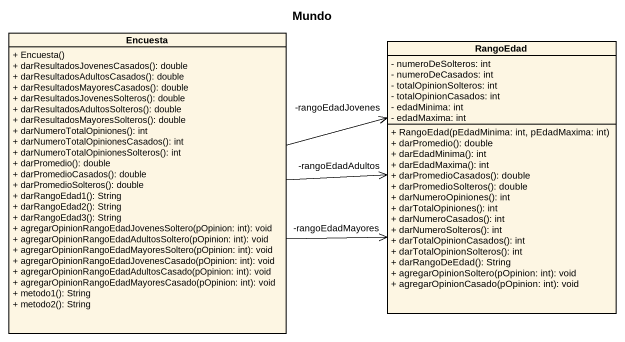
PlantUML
@startuml
title Mundo
hide circle
hide empty members
skinparam classAttributeIconSize 0
class Encuesta {
  + Encuesta()
  + darResultadosJovenesCasados(): double
  + darResultadosAdultosCasados(): double
  + darResultadosMayoresCasados(): double
  + darResultadosJovenesSolteros(): double
  + darResultadosAdultosSolteros(): double
  + darResultadosMayoresSolteros(): double
  + darNumeroTotalOpiniones(): int
  + darNumeroTotalOpinionesCasados(): int
  + darNumeroTotalOpinionesSolteros(): int
  + darPromedio(): double
  + darPromedioCasados(): double
  + darPromedioSolteros(): double
  + darRangoEdad1(): String
  + darRangoEdad2(): String
  + darRangoEdad3(): String
  + agregarOpinionRangoEdadJovenesSoltero(pOpinion: int): void
  + agregarOpinionRangoEdadAdultosSoltero(pOpinion: int): void
  + agregarOpinionRangoEdadMayoresSoltero(pOpinion: int): void
  + agregarOpinionRangoEdadJovenesCasado(pOpinion: int): void
  + agregarOpinionRangoEdadAdultosCasado(pOpinion: int): void
  + agregarOpinionRangoEdadMayoresCasado(pOpinion: int): void
  + metodo1(): String
  + metodo2(): String
}
class RangoEdad {
  - numeroDeSolteros: int
  - numeroDeCasados: int
  - totalOpinionSolteros: int
  - totalOpinionCasados: int
  - edadMinima: int
  - edadMaxima: int
  + RangoEdad(pEdadMinima: int, pEdadMaxima: int)
  + darPromedio(): double
  + darEdadMinima(): int
  + darEdadMaxima(): int
  + darPromedioCasados(): double
  + darPromedioSolteros(): double
  + darNumeroOpiniones(): int
  + darTotalOpiniones(): int
  + darNumeroCasados(): int
  + darNumeroSolteros(): int
  + darTotalOpinionCasados(): int
  + darTotalOpinionSolteros(): int
  + darRangoDeEdad(): String
  + agregarOpinionSoltero(pOpinion: int): void
  + agregarOpinionCasado(pOpinion: int): void
}
Encuesta -right-> "-rangoEdadJovenes" RangoEdad
Encuesta -right-> "-rangoEdadAdultos" RangoEdad
Encuesta -right-> "-rangoEdadMayores" RangoEdad
@enduml
